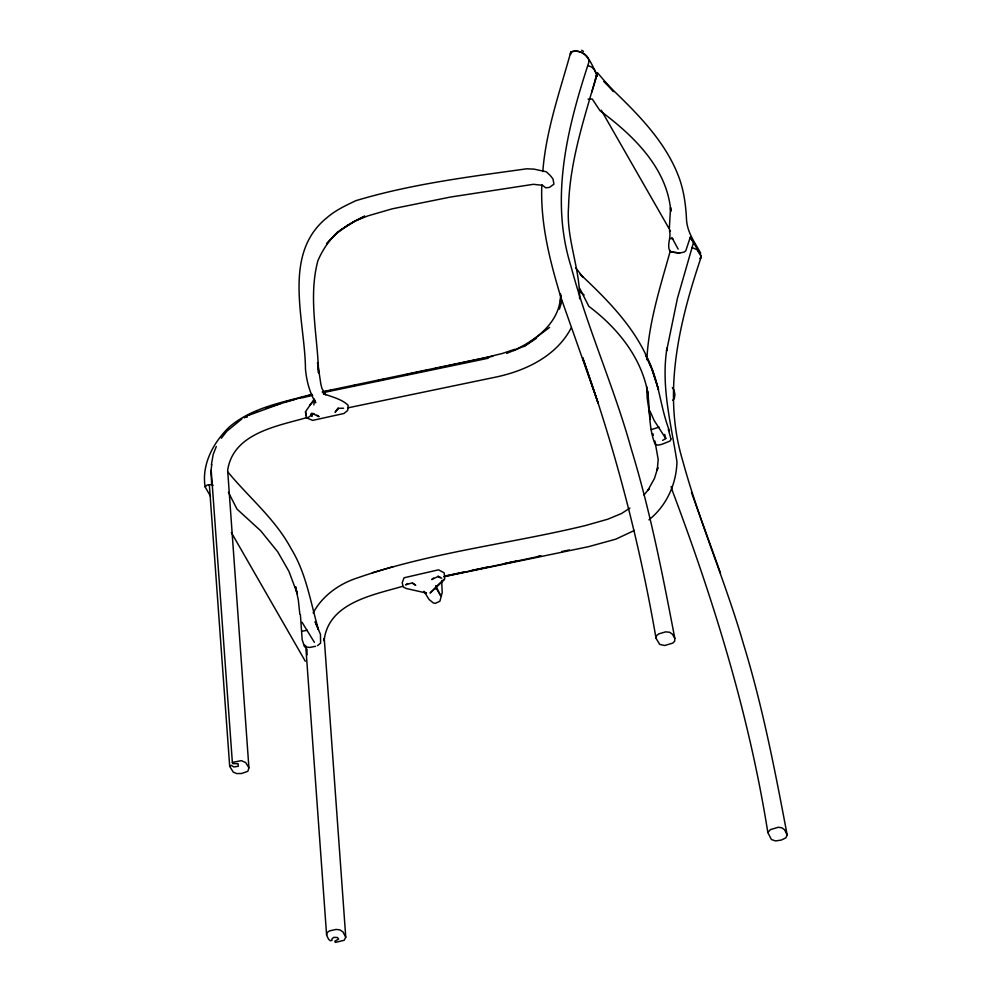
<?xml version="1.0" encoding="UTF-8"?>
<svg xmlns="http://www.w3.org/2000/svg" width="992" height="992" viewBox="0 0 992 992"><rect width="100%" height="100%" fill="white"/><g stroke="black" fill="none" stroke-linecap="round" stroke-linejoin="round"><path stroke-width="1.49" d="M444.664 576.352L444.664 579.043L430.082 593.042L444.218 579.328L435.835 587.376L434.88 589.322M570.636 54.523L570.722 52.328L573.116 51.286C587.512 49.302 592.249 66.067 597.296 75.838L597.11 74.326L596.614 75.789M570.437 53.965L570.797 52.13C577.294 49.476 586.346 52.65 588.715 59.669L588.74 62.608C567.3 127.77 549.655 198.685 571.008 266.364C587.45 328.414 614.184 387.215 631.309 449.128C650.281 511.116 662.656 574.765 674.82 638.364L674.696 641.13L672.762 643.114L664.64 645.507L659.692 644.378L656.022 638.253C639.592 542.785 615.127 448.855 582.639 357.591L598.089 403.012L561.088 297.984M560.604 294.103C560.703 324.223 531.898 343.542 506.639 353.4M541.818 185.281C540.305 223.039 549.68 260.152 560.505 296.025M542.798 171.591C545.935 130.671 559.823 91.599 570.722 52.328M646.846 359.774C648.669 322.338 660.412 286.366 670.394 250.53M211.346 465L213.131 454.609L216.306 446.499M669.34 228.532L670.555 207.452L670.778 211.308C667.331 167.908 632.896 135.11 599.962 110.658L592.323 99.076L588.045 99.101M560.43 301.246L561.001 295.43M579.576 298.803C580.035 267.976 566.035 238.216 568.552 206.894C569.606 161.349 584.511 117.85 596.812 74.462L594.493 69.812L591.852 67.158L588.095 65.571M306.974 649.115L307.036 654.894M326.616 935.171L326.938 932.79L329.418 930.905L336.065 929.43L339.797 929.851L342.934 931.86L345.762 937.254L344.15 940.292L335.37 942.4L334.825 941.197L338.607 939.089L337.516 937.514L333.808 937.341L331.985 938.841L332.022 940.329L330.361 940.763L328.55 939.213L326.616 935.171L305.722 645.755M211.829 464.578L210.874 471.163L211.742 484.493L213.119 485.299M313.844 404.885L314.588 399.801L315.729 402.777C309.516 392.51 306.528 380.779 305.462 368.912C305.102 320.131 281.468 254.026 327.261 217.434C335.656 210.205 345.848 205.431 355.793 200.706C411.358 183.942 469.39 176.812 526.74 168.801L534.031 169.124L546.307 171.777L550.188 175.423L552.978 178.92L553.945 184.177L549.444 187.414L545.736 187.823L542.252 185.07M337.813 409.597L338.036 408.134L335.122 412.325L338.173 408.32L343.567 408.233M700.898 257.87L701.208 256.085L690.581 237.324L689.663 237.683M656.022 638.253L656.481 635.674L658.824 633.863L665.595 631.879L669.575 632.239L672.365 634.136L674.82 638.364M669.476 230.826C671.448 237.634 666.785 244.057 669.65 250.703M692.106 247.554L697.054 249.699L701.332 256.568C679.309 321.755 662.135 392.758 682.707 460.71C699.558 522.734 725.549 581.845 743.355 643.622C762.612 706.304 775.05 770.697 787.189 835.053L785.763 837.905L781.2 840.1L775.583 840.931L771.404 839.53L767.845 832.573C749.245 715.344 714.141 601.772 672.427 490.916L671.162 486.539M591.877 92.058L596.8 75.504L595.386 79.199M307.433 417.421C277.562 426.114 233.17 432.896 227.652 470.344L248.918 767.82L247.864 771.292L241.577 773.5L236.592 773.574L233.194 772.024L229.698 766.382L209.349 484.803M559.401 309.157L561.993 300.725M690.221 237.423L685.807 250.74L684.17 252.092L679.644 253.022L671.212 251.98L679.644 253.022M595.907 76.248L596.812 74.462M571.181 327.93C556.115 356.81 524.16 371.516 493.483 377.58L348.093 407.811M313.15 612.957C322.425 595.609 339.512 583.594 358 577.704C431.594 552.197 509.789 543.852 585.23 525.599L607.86 519.188L621.624 513.459L629.957 508.065M671.15 439.158L669.984 441.056L661.714 444.379L657.758 445.172L654.993 443.932C648.235 427.031 650.219 408.481 647.441 390.811M318.531 372.893L317.564 362.539L320.912 384.487L321.966 388.492L325.698 394.828L323.293 393.613C331.712 396.961 341.409 398.834 348.142 405.257L347.684 410.477L343.939 413.503L312.654 420.385L306.255 417.706L305.524 411.717L314.241 399.02M699.806 258.577L701.332 256.568M221.315 438.253L226.87 431.198L241.837 418.959M644.019 494.983L649.264 488.51L647.813 490.42L654.46 478.442L657.832 467.616L657.237 470.022L658.192 459.519L654.931 441.056M767.845 832.573L770.362 829.634L778.274 827.278L781.82 827.774L784.56 829.746L787.189 835.053M672.737 400.322L674.25 398.66L674.932 394.779L674.089 390.278L672.365 387.612M309.839 405.108L313.261 401.512M210.527 496.298L205.133 486.911L207.117 485.014L211.742 484.493M648.929 519.833C666.438 505.945 676.42 484.034 676.953 461.838C671.187 424.216 660.784 386.483 666.984 348.043L666.587 351.007L677.424 298.356L693.532 242.445L690.048 237.485M433.541 578.001L431.78 579.526L437.608 576.712L441.725 578.15M523.987 346.58L549.593 327.397M229.698 766.382L231.173 765.328L233.914 766.965L238.316 766.258L238.117 763.704L232.798 763.629L232.364 762.439L211.222 470.481M308.376 417.322L313.261 413.949L319.089 416.69L316.795 415.115M339.214 230.925L354.913 221.005L368.106 215.822L392.113 208.853L450.219 197.098L533.361 184.314L542.178 185.281M536.474 338.284L525.425 345.563L513.608 350.672M634.384 530.447L615.846 539.152L588.492 546.691L443.684 576.736M339.351 230.9L354.913 221.005M407.774 583.482L405.579 584.858L411.866 582.986L415.735 585.255L412.709 583.073M662.644 440.361L665.781 438.551L664.714 434.409M317.564 645.631L320.614 643.101L320.453 634.334L315.146 621.699L318.432 629.573C310.484 602.218 306.28 573.178 291.003 548.477C275.243 518.99 248.918 497.55 228.024 472.155M246.376 416.305L251.348 413.652M356.14 220.398L364.709 216.12L347.324 225.358L335.197 234.583L326.554 243.809L338.061 231.719C329.282 239.816 322.549 249.848 317.862 260.809C308.14 297.278 317.626 335.742 318.606 372.756M249.525 414.978L280.128 403.843M252.662 413.131L256.606 411.581M514.836 349.308L502.398 353.45L484.654 357.802L322.264 391.79M651.186 429.66L659.097 427.118M372.372 572.768L393.08 566.655M265.918 407.96L301.444 397.482M284.642 402.033L296.062 398.933M298.914 398.152L304.631 396.602M402.665 586.322C372.806 595.076 328.042 602.826 324.099 640.857L324.248 638.451L345.762 937.254M247.02 416.838L244.057 417.644L247.058 416.9M302.25 397.842L312.678 395.262M324.595 392.324L488.262 358.236M311.872 394.308C283.576 402.293 252.228 407.216 229.276 427.044C213.491 442.234 201.413 464.355 205.133 486.911M306.057 396.217L312.021 394.766M322.462 392.249L328.426 390.811M315.605 646.288L309.864 647.429L304.544 646.809L302.163 639.728L300.402 614.767M406.596 374.554L427.763 370.053M435.314 368.454L492.776 356.252M444.019 576.501L511.959 562.104M514.972 561.472L540.64 556.028M561.77 551.552L569.321 549.952M444.652 576.067L464.194 571.962M471.708 570.388L488.25 566.916M504.779 563.456L516.807 560.926M537.85 556.512L540.851 555.88M329.927 390.501L332.928 389.868M353.97 385.504L356.984 384.871M378.026 380.494L385.541 378.932M232.364 762.439L241.304 760.641L245.681 762.563L248.918 767.82M302.014 631.234L307.346 630.267M669.935 238.526L672.898 238.799M311.55 413.255L314.042 413.726M424.502 592.088L426.486 593.08L406.174 588.479L403.26 586.929L402.206 582.775L404.017 577.79L438.526 569.83L444.168 572.843L444.503 575.856M440.448 577.493L437.894 576.178L439.778 577.369M581.684 50.257L583.494 51.398M579.291 291.251L584.114 294.996M604.153 81.58C633.045 109.418 663.933 138.086 678.64 176.489C683.81 190.142 685.77 204.625 686.489 219.145C687.01 231.954 694.71 242.42 700.712 253.183M604.091 81.691L613.701 91.599L597.32 72.614M575.658 267.741L583.023 277.252L580.208 274.226C608.852 301.171 637.844 330.224 651.384 368.094L645.532 355.012C659.172 378.336 659.68 406.075 669.439 430.702M314.39 642.345L302.039 622.282M423.968 591.257L429.09 599.528L433.417 603.024L435.513 603.297L439.915 601.189L442.196 592.695L441.676 580.506M436.716 588.975L440.708 595.758L435.711 585.627M601.251 110.199L670.468 231.024M231.334 532.506L305.313 661.267M671.882 237.51L678.131 249.104M665.781 438.551L654.125 420.422L649.958 411.023M579.787 288.486L588.826 306.342C618.016 328.166 642.717 358.906 648.297 395.82L647.689 391.914M228.42 492.305L236.989 509.094L260.735 530.819L277.748 551.85L288.895 571.305L297.364 593.873L295.517 586.632M310.868 414.148L311.984 416.417L310.967 414.358M668.298 429.325L670.815 438.625M691.511 492.553L720.477 573.029M652.897 433.702L653.306 435.364M304.544 644.961L304.854 646.412M295.455 586.656L298.294 599.825L299.857 614.197M650.343 419.331L647.193 398.288L646.66 386.496M305.524 411.717L305.958 414.879M653.84 374.926L651.806 368.714L658.49 389.459L653.84 374.926"/></g></svg>
